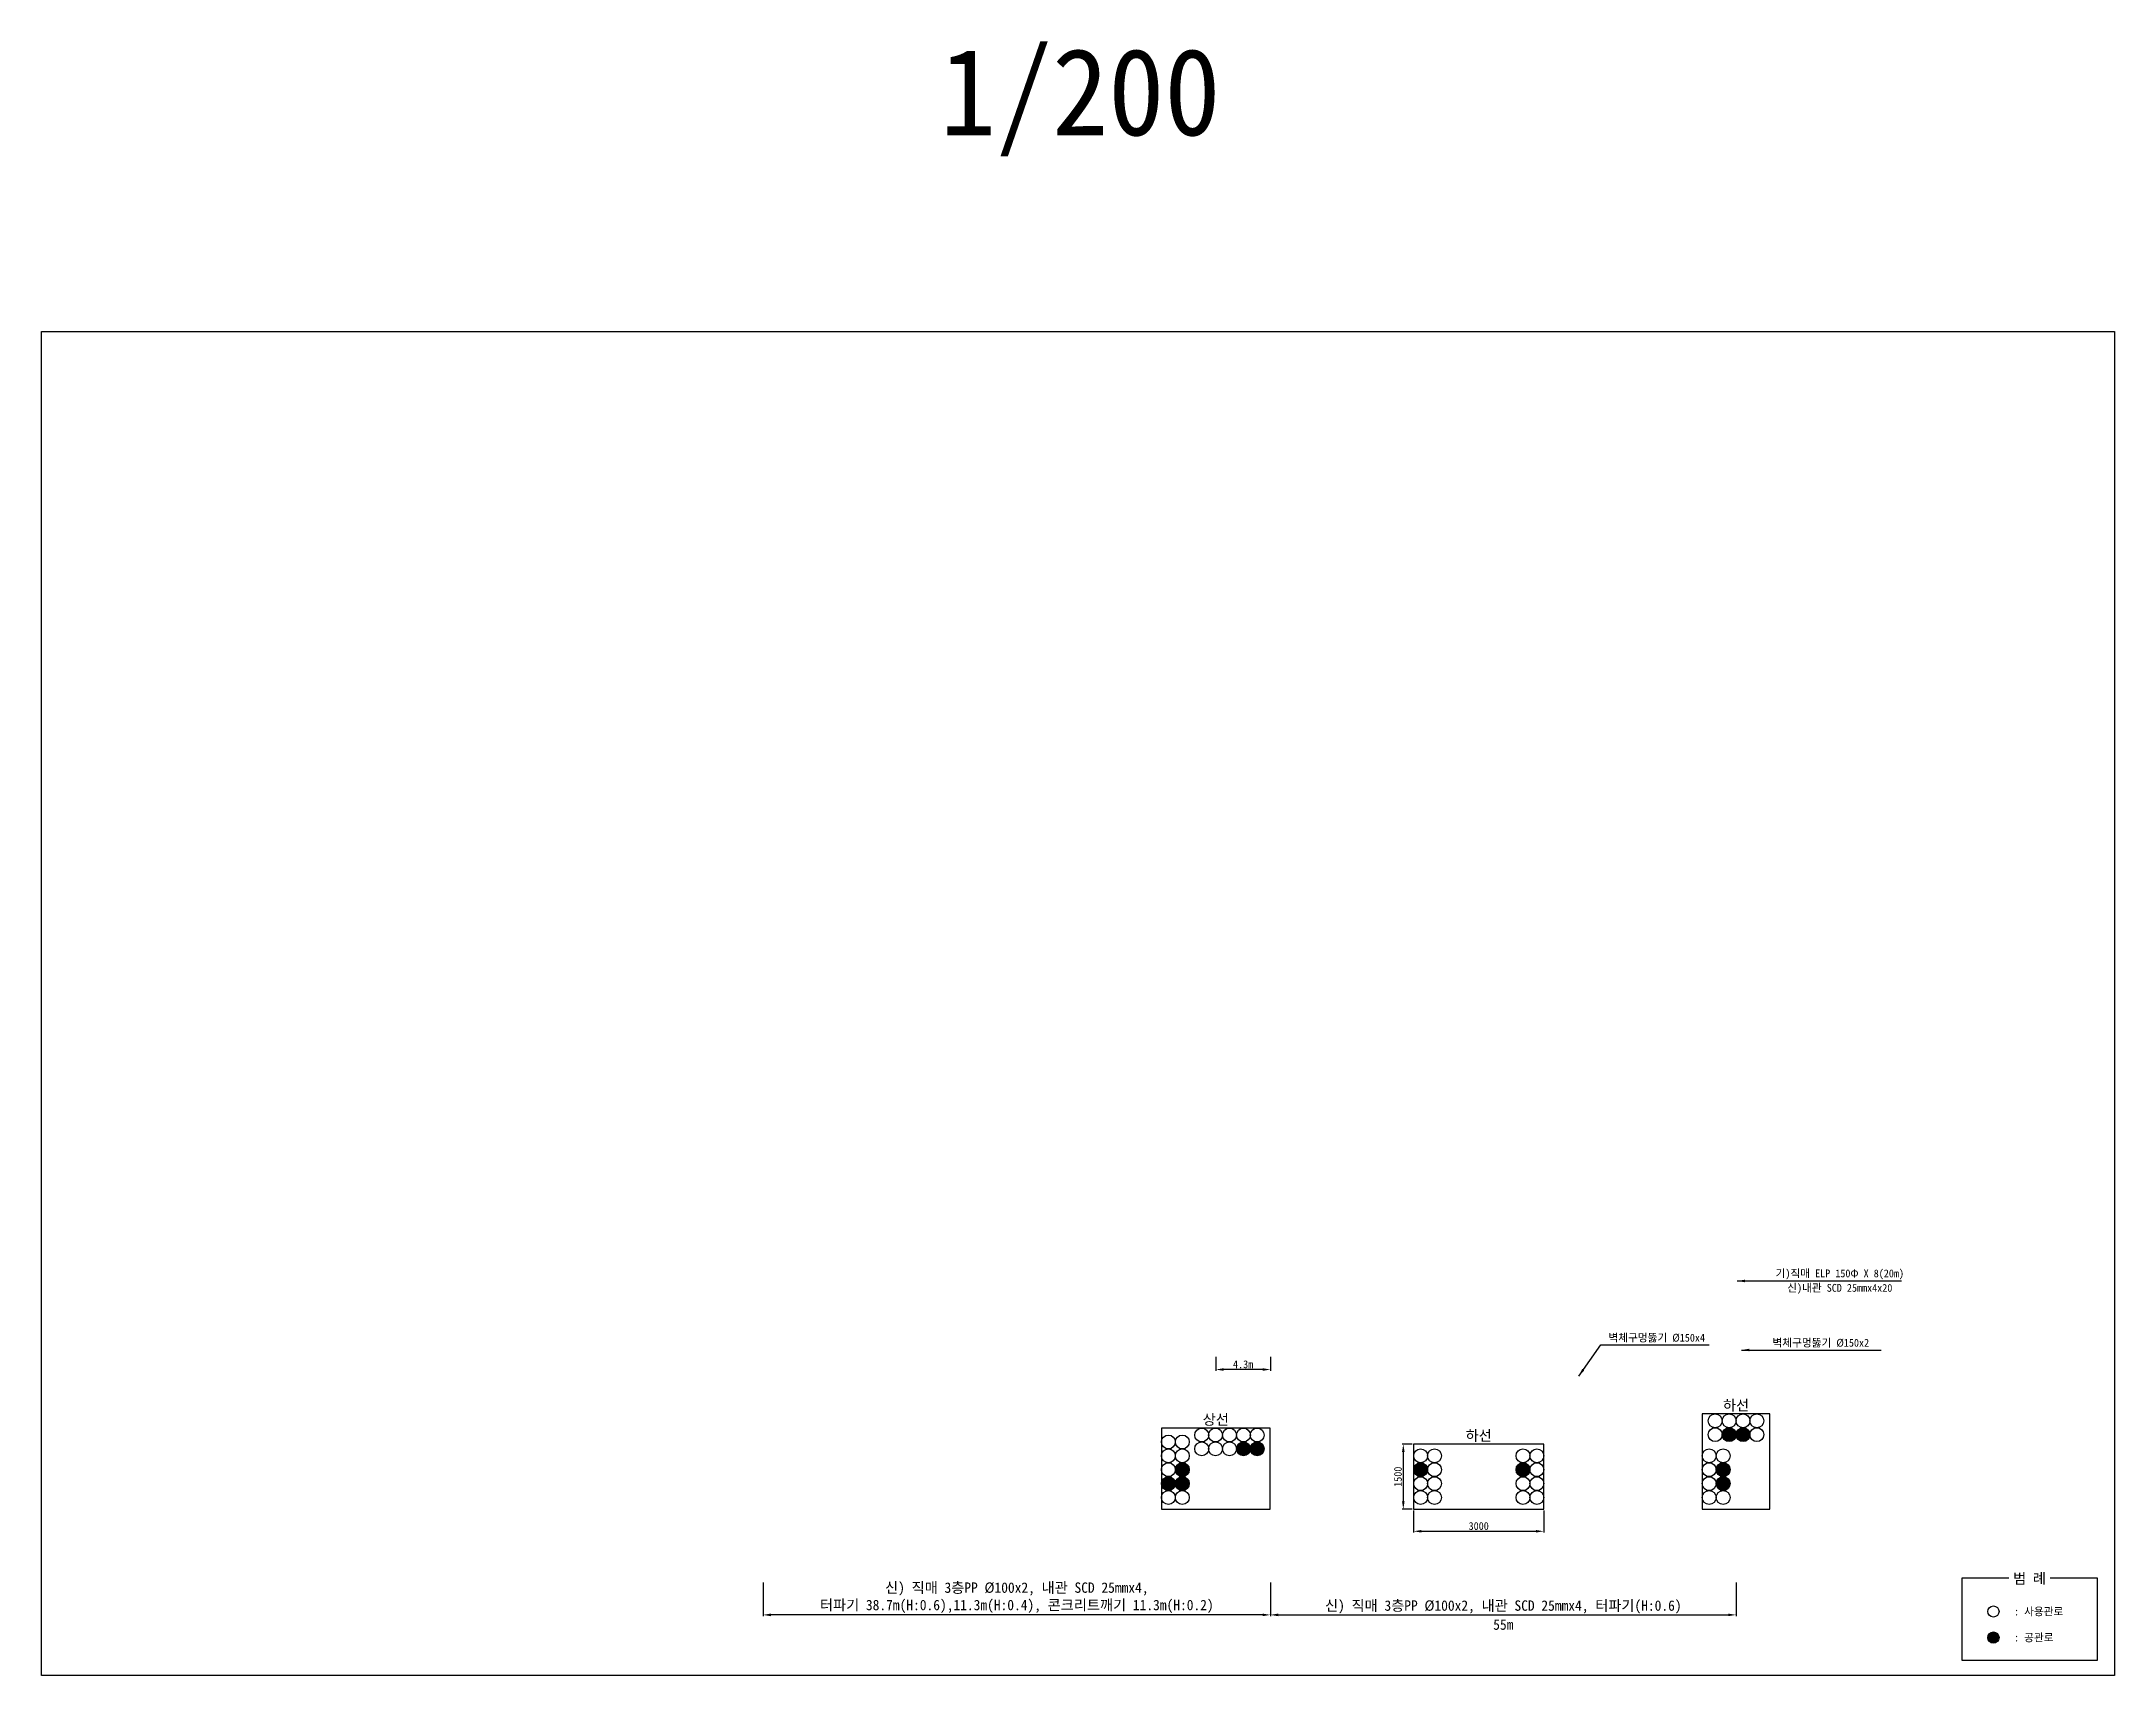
# Model space of a CAD drawing. Header units: millimetres. Extents: x 186056 to 186946, y 311645 to 311835.
# Drawn here: x 186626.8 to 186786, y 311645.7 to 311772.4 of the extents above; entities that cross this region are included whole.
import ezdxf
from ezdxf.enums import TextEntityAlignment as Align

# ---------------------------------------------------------------- set-up
doc = ezdxf.new("R2010")
doc.units = ezdxf.units.MM
for name, color, linetype in [('TX-PAPR', 2, 'Continuous'), ('TZ-DIMS', 1, 'Continuous'), ('TZ-LEAL', 1, 'Continuous'), ('TZ-LEAT', 3, 'Continuous'), ('TZ-LINE', 7, 'Continuous'), ('TZ-TEX2', 3, 'Continuous'), ('TZ-TEXT', 6, 'Continuous')]:
    doc.layers.add(name, color=color, linetype=linetype)
doc.styles.get("Standard").update_dxf_attribs({"font": 'GulimChe.ttf'})
doc.dimstyles.new('D200', dxfattribs={"dimscale": 0.2, "dimtxt": 3, "dimasz": 3, "dimexe": 0.5, "dimexo": 0.5, "dimgap": 0.5, "dimtad": 1, "dimdec": 0, "dimzin": 1, "dimdsep": 46, "dimlunit": 6, "dimtxsty": 'Standard', "dimcen": 1, "dimclrd": 1, "dimclre": 1, "dimclrt": 3, "dimadec": 0, "dimazin": 0, "dimtfac": 1, "dimtdec": 0, "dimtix": 1, "dimtmove": 2, "dimatfit": 3, "dimfxl": 0, "dimtvp": 2, "dimlwd": -1, "dimlwe": -1, "dimarcsym": 0})

# ---------------------------------------------------------------- blocks, each defined once
blk = doc.blocks.new('*D14')
at = {"layer": 'DEFPOINTS', "color": 0, "ltscale": 2}
for p in [(186732.21, 311664.68), (186731.42, 311659.68), (186732.21, 311659.68)]:
    blk.add_point(p, dxfattribs=at)
at = {"layer": 'TZ-DIMS', "color": 1, "ltscale": 2}
for p, q in [((186732.11, 311664.68), (186731.32, 311664.68)), ((186731.42, 311664.08), (186731.42, 311660.28)), ((186732.11, 311659.68), (186731.32, 311659.68))]:
    blk.add_line(p, q, dxfattribs=at)
for points in [[(186731.32, 311664.08), (186731.52, 311664.08), (186731.42, 311664.68)], [(186731.32, 311660.28), (186731.52, 311660.28), (186731.42, 311659.68)]]:
    blk.add_solid(points, dxfattribs=at)
at = {"layer": 'TZ-DIMS', "color": 3, "ltscale": 2, "insert": (186731.01, 311662.18), "char_height": 0.6, "attachment_point": 5, "rotation": 90}
blk.add_mtext('1500', dxfattribs=at)
blk = doc.blocks.new('*D15')
at = {"layer": 'DEFPOINTS', "color": 0, "ltscale": 2}
for p in [(186732.21, 311659.68), (186742.21, 311659.68), (186742.21, 311657.99)]:
    blk.add_point(p, dxfattribs=at)
at = {"layer": 'TZ-DIMS', "color": 1, "ltscale": 2}
for p, q in [((186732.21, 311659.58), (186732.21, 311657.89)), ((186742.21, 311659.58), (186742.21, 311657.89)), ((186732.81, 311657.99), (186741.61, 311657.99))]:
    blk.add_line(p, q, dxfattribs=at)
for points in [[(186732.81, 311658.09), (186732.81, 311657.89), (186732.21, 311657.99)], [(186741.61, 311658.09), (186741.61, 311657.89), (186742.21, 311657.99)]]:
    blk.add_solid(points, dxfattribs=at)
at = {"layer": 'TZ-DIMS', "color": 3, "ltscale": 2, "insert": (186737.21, 311658.39), "char_height": 0.6, "attachment_point": 5}
blk.add_mtext('3000', dxfattribs=at)
blk = doc.blocks.new('*D13')
at = {"layer": 'DEFPOINTS', "color": 0, "ltscale": 2}
for p in [(186717.02, 311671.48), (186721.22, 311671.48), (186717.02, 311670.41)]:
    blk.add_point(p, dxfattribs=at)
at = {"layer": 'TZ-DIMS', "color": 1, "ltscale": 2}
for p, q in [((186717.02, 311671.38), (186717.02, 311670.31)), ((186721.22, 311671.38), (186721.22, 311670.31)), ((186720.62, 311670.41), (186717.62, 311670.41))]:
    blk.add_line(p, q, dxfattribs=at)
for points in [[(186717.62, 311670.51), (186717.62, 311670.31), (186717.02, 311670.41)], [(186720.62, 311670.51), (186720.62, 311670.31), (186721.22, 311670.41)]]:
    blk.add_solid(points, dxfattribs=at)
at = {"layer": 'TZ-DIMS', "color": 3, "ltscale": 2, "insert": (186719.12, 311670.81), "char_height": 0.6, "width": 0.3945, "attachment_point": 5}
blk.add_mtext('4.3m', dxfattribs=at)
blk = doc.blocks.new('*D12')
at = {"layer": 'DEFPOINTS', "color": 0, "ltscale": 2}
for p in [(186721.22, 311654.15), (186756.97, 311654.15), (186756.97, 311651.57)]:
    blk.add_point(p, dxfattribs=at)
at = {"layer": 'TZ-TEXT', "color": 1, "ltscale": 2}
for p, q in [((186721.22, 311654.05), (186721.22, 311651.47)), ((186756.97, 311654.05), (186756.97, 311651.47)), ((186721.82, 311651.57), (186756.37, 311651.57))]:
    blk.add_line(p, q, dxfattribs=at)
for points in [[(186721.82, 311651.67), (186721.82, 311651.47), (186721.22, 311651.57)], [(186756.37, 311651.67), (186756.37, 311651.47), (186756.97, 311651.57)]]:
    blk.add_solid(points, dxfattribs=at)
at = {"layer": 'TZ-TEXT', "color": 3, "ltscale": 2, "insert": (186739.1, 311652.18), "char_height": 0.8, "attachment_point": 5}
blk.add_mtext('{\\C6;신) 직매 3층PP Ø100x2, 내관 SCD 25mmx4, 터파기(H:0.6)}', dxfattribs=at)
blk = doc.blocks.new('*D11')
at = {"layer": 'DEFPOINTS', "color": 0, "ltscale": 2}
for p in [(186682.25, 311654.15), (186721.22, 311654.15), (186682.25, 311651.57)]:
    blk.add_point(p, dxfattribs=at)
at = {"layer": 'TZ-TEXT', "color": 1, "ltscale": 2}
for p, q in [((186682.25, 311654.05), (186682.25, 311651.47)), ((186721.22, 311654.05), (186721.22, 311651.47)), ((186720.62, 311651.57), (186682.85, 311651.57))]:
    blk.add_line(p, q, dxfattribs=at)
for points in [[(186682.85, 311651.67), (186682.85, 311651.47), (186682.25, 311651.57)], [(186720.62, 311651.67), (186720.62, 311651.47), (186721.22, 311651.57)]]:
    blk.add_solid(points, dxfattribs=at)
at = {"layer": 'TZ-TEXT', "color": 3, "ltscale": 2, "insert": (186701.74, 311652.89), "char_height": 0.8, "attachment_point": 5}
blk.add_mtext('{\\C6;신) 직매 3층PP Ø100x2, 내관 SCD 25mmx4,\\P터파기 38.7m(H:0.6),11.3m(H:0.4), 콘크리트깨기 11.3m(H:0.2)}', dxfattribs=at)

msp = doc.modelspace()

# ---------------------------------------------------------------- hatches: boundary and pattern name
at = {"layer": 'TZ-LINE', "ltscale": 2}
h = msp.add_hatch(color=256, dxfattribs=at)
h.dxf.hatch_style = 1
h.paths.add_polyline_path([(186755.91, 311665.41, 1), (186756.97, 311665.41, 1)])
h = msp.add_hatch(color=256, dxfattribs=at)
h.dxf.hatch_style = 1
h.paths.add_polyline_path([(186756.97, 311665.41, 1), (186758.04, 311665.41, 1)])
h = msp.add_hatch(color=256, dxfattribs=at)
h.dxf.hatch_style = 1
h.paths.add_polyline_path([(186718.6, 311664.32, 1), (186719.67, 311664.32, 1)])
h = msp.add_hatch(color=256, dxfattribs=at)
h.dxf.hatch_style = 1
h.paths.add_polyline_path([(186719.67, 311664.32, 1), (186720.74, 311664.32, 1)])
h = msp.add_hatch(color=256, dxfattribs=at)
h.dxf.hatch_style = 1
h.paths.add_polyline_path([(186713.91, 311662.72, 1), (186714.98, 311662.72, 1)])
h = msp.add_hatch(color=256, dxfattribs=at)
h.dxf.hatch_style = 1
h.paths.add_polyline_path([(186732.21, 311662.72, 1), (186733.28, 311662.72, 1)])
h = msp.add_hatch(color=256, dxfattribs=at)
h.dxf.hatch_style = 1
h.paths.add_polyline_path([(186740.08, 311662.72, 1), (186741.15, 311662.72, 1)])
h = msp.add_hatch(color=256, dxfattribs=at)
h.dxf.hatch_style = 1
h.paths.add_polyline_path([(186755.45, 311662.72, 1), (186756.51, 311662.72, 1)])
h = msp.add_hatch(color=256, dxfattribs=at)
h.dxf.hatch_style = 1
h.paths.add_polyline_path([(186712.85, 311661.65, 1), (186713.91, 311661.65, 1)])
h = msp.add_hatch(color=256, dxfattribs=at)
h.dxf.hatch_style = 1
h.paths.add_polyline_path([(186713.91, 311661.65, 1), (186714.98, 311661.65, 1)])
h = msp.add_hatch(color=256, dxfattribs=at)
h.dxf.hatch_style = 1
h.paths.add_polyline_path([(186755.45, 311661.65, 1), (186756.51, 311661.65, 1)])
h = msp.add_hatch(color=256, dxfattribs=at)
h.dxf.hatch_style = 1
h.paths.add_polyline_path([(186776.31, 311649.83, 1), (186777.17, 311649.83, 1)])

# ---------------------------------------------------------------- linework, layer by layer
at = {"layer": 'TX-PAPR', "elevation": -0.46}
msp.add_lwpolyline([(186626.84, 311750.12), (186786.04, 311750.12), (186786.04, 311646.92), (186626.84, 311646.92)], close=True, dxfattribs=at)
at = {"layer": 'TZ-LEAL', "elevation": -0.12}
msp.add_lwpolyline([(186746.58, 311672.31), (186754.92, 311672.31)], dxfattribs=at)
at = {"layer": 'TZ-LINE', "ltscale": 2, "elevation": -0.15}
for points in [[(186712.85, 311659.68), (186721.2, 311659.68), (186721.2, 311665.92), (186712.85, 311665.92)], [(186754.38, 311659.68), (186759.57, 311659.68), (186759.57, 311667.01), (186754.38, 311667.01)], [(186732.21, 311659.68), (186742.21, 311659.68), (186742.21, 311664.68), (186732.21, 311664.68)]]:
    msp.add_lwpolyline(points, close=True, dxfattribs=at)
msp.add_lwpolyline([(186777.93, 311654.38), (186774.3, 311654.38), (186774.3, 311648.1), (186784.72, 311648.1), (186784.72, 311654.38), (186781.09, 311654.38)], dxfattribs=at)
at = {"layer": 'TZ-LINE', "ltscale": 2}
for centre, radius in [((186715.94, 311665.38, -0.15), 0.533), ((186717, 311665.38, -0.15), 0.533), ((186718.07, 311665.38, -0.15), 0.533), ((186719.14, 311665.38, -0.15), 0.533), ((186720.2, 311665.38, -0.15), 0.533), ((186755.37, 311666.47, -0.15), 0.533), ((186755.37, 311665.41, -0.15), 0.533), ((186756.44, 311666.47, -0.15), 0.533), ((186756.44, 311665.41, -0.15), 0.533), ((186757.51, 311666.47, -0.15), 0.533), ((186757.51, 311665.41, -0.15), 0.533), ((186758.57, 311666.47, -0.15), 0.533), ((186758.57, 311665.41, -0.15), 0.533), ((186713.38, 311664.85, -0.15), 0.533), ((186713.38, 311663.78, -0.15), 0.533), ((186714.45, 311664.85, -0.15), 0.533), ((186714.45, 311663.78, -0.15), 0.533), ((186715.94, 311664.32, -0.15), 0.533), ((186717, 311664.32, -0.15), 0.533), ((186718.07, 311664.32, -0.15), 0.533), ((186719.14, 311664.32, -0.15), 0.533), ((186720.2, 311664.32, -0.15), 0.533), ((186732.75, 311663.78, -0.15), 0.533), ((186733.81, 311663.78, -0.15), 0.533), ((186740.61, 311663.78, -0.15), 0.533), ((186741.68, 311663.78, -0.15), 0.533), ((186754.91, 311663.78, -0.15), 0.533), ((186755.98, 311663.78, -0.15), 0.533), ((186713.38, 311662.72, -0.15), 0.533), ((186714.45, 311662.72, -0.15), 0.533), ((186732.75, 311662.72, -0.15), 0.533), ((186733.81, 311662.72, -0.15), 0.533), ((186740.61, 311662.72, -0.15), 0.533), ((186741.68, 311662.72, -0.15), 0.533), ((186754.91, 311662.72, -0.15), 0.533), ((186755.98, 311662.72, -0.15), 0.533), ((186713.38, 311661.65, -0.15), 0.533), ((186713.38, 311660.58, -0.15), 0.533), ((186714.45, 311661.65, -0.15), 0.533), ((186714.45, 311660.58, -0.15), 0.533), ((186732.75, 311661.65, -0.15), 0.533), ((186732.75, 311660.58, -0.15), 0.533), ((186733.81, 311661.65, -0.15), 0.533), ((186733.81, 311660.58, -0.15), 0.533), ((186740.61, 311661.65, -0.15), 0.533), ((186740.61, 311660.58, -0.15), 0.533), ((186741.68, 311661.65, -0.15), 0.533), ((186741.68, 311660.58, -0.15), 0.533), ((186754.91, 311661.65, -0.15), 0.533), ((186754.91, 311660.58, -0.15), 0.533), ((186755.98, 311661.65, -0.15), 0.533), ((186755.98, 311660.58, -0.15), 0.533), ((186776.74, 311651.83, -0.15), 0.427), ((186776.74, 311649.83, -0.15), 0.427)]:
    msp.add_circle(centre, radius, dxfattribs=at)

# ---------------------------------------------------------------- texts
at = {"layer": 'TZ-LEAT'}
msp.add_text('기)직매 ELP 150Φ X 8(20m)', height=0.6, dxfattribs=at).set_placement((186764.94, 311677.76, -0.15), align=Align.MIDDLE)
at = {"layer": 'TZ-TEX2'}
for s, height, p in [('1/200', 6.667, (186706.61, 311767.98, -0.46)), ('하선', 0.8, (186756.97, 311667.67, -0.15)), ('상선', 0.8, (186717.02, 311666.58, -0.15)), ('하선', 0.8, (186737.21, 311665.35, -0.15)), ('범 례', 0.8, (186779.51, 311654.38, -0.15))]:
    msp.add_text(s, height=height, dxfattribs=at).set_placement(p, align=Align.MIDDLE)
for s, p in [(': 사용관로', (186778.32, 311651.83, -0.15)), (': 공관로', (186778.32, 311649.83, -0.15))]:
    msp.add_text(s, height=0.6, dxfattribs=at).set_placement(p, align=Align.MIDDLE_LEFT)
at = {"layer": 'TZ-TEXT'}
for s, p in [('신)내관 SCD 25mmx4x20', (186764.94, 311676.65, -0.15)), ('벽체구멍뚫기 Ø150x4', (186750.88, 311672.87, -0.12))]:
    msp.add_text(s, height=0.6, rotation=359.9482, dxfattribs=at).set_placement(p, align=Align.MIDDLE)
msp.add_text('벽체구멍뚫기 Ø150x2', height=0.6, rotation=359.9482, dxfattribs=at).set_placement((186759.77, 311672.47, -0.15), align=Align.MIDDLE_LEFT)
at = {"layer": 'TZ-TEXT', "ltscale": 2, "insert": (186739.1, 311650.82, -0.15), "char_height": 0.8, "attachment_point": 5}
msp.add_mtext('55m', dxfattribs=at)

# ---------------------------------------------------------------- dimensions: what is measured, and where the dimension line sits
at = {"layer": 'TZ-DIMS', "ltscale": 2}
for base, p1, p2, text, picture, middle in [((186717.02, 311670.41, -0.15), (186721.22, 311671.48, -0.15), (186717.02, 311671.48, -0.15), '<>.3m', '*D13', (186719.12, 311670.81, -0.15)), ((186742.21, 311657.99, -0.15), (186732.21, 311659.68, -0.15), (186742.21, 311659.68, -0.15), '3000', '*D15', (186737.21, 311658.39, -0.15))]:
    dim = msp.add_linear_dim(base=base, p1=p1, p2=p2, text=text, dimstyle='D200', dxfattribs=at)
    dim.commit()
    dim.dimension.update_dxf_attribs({"geometry": picture, "text_midpoint": middle})
dim = msp.add_linear_dim(base=(186731.42, 311659.68), p1=(186732.21, 311664.68), p2=(186732.21, 311659.68), angle=90, text='1500', dimstyle='D200', dxfattribs=at)
dim.commit()
dim.dimension.update_dxf_attribs({"geometry": '*D14', "text_midpoint": (186731.01, 311662.18)})
at = {"layer": 'TZ-TEXT', "ltscale": 2}
for base, p2, text, picture, middle in [((186682.25, 311651.57, -0.15), (186682.25, 311654.15, -0.15), '{\\C6;신) 직매 3층PP Ø100x2, 내관 SCD 25mmx4,\\P터파기 38.7m(H:0.6),11.3m(H:0.4), 콘크리트깨기 11.3m(H:0.2)}', '*D11', (186701.74, 311652.89, -0.15)), ((186756.97, 311651.57, -0.15), (186756.97, 311654.15, -0.15), '{\\C6;신) 직매 3층PP Ø100x2, 내관 SCD 25mmx4, 터파기(H:0.6)}', '*D12', (186739.1, 311652.18, -0.15))]:
    dim = msp.add_linear_dim(base=base, p1=(186721.22, 311654.15, -0.15), p2=p2, text=text, dimstyle='D200', override={"dimtxt": 4}, dxfattribs=at)
    dim.commit()
    dim.dimension.update_dxf_attribs({"geometry": picture, "text_midpoint": middle})

# ---------------------------------------------------------------- leaders
at = {"layer": 'TZ-LEAL'}
for points in [[(186757.05, 311677.21, -0.15), (186769.69, 311677.21, -0.46)], [(186744.89, 311669.91, -0.12), (186746.58, 311672.31, -0.43)], [(186757.4, 311671.91, -0.15), (186768.12, 311671.91, -0.46)]]:
    msp.add_leader(points, dimstyle='D200', dxfattribs=at)

doc.saveas('drawing.dxf')
